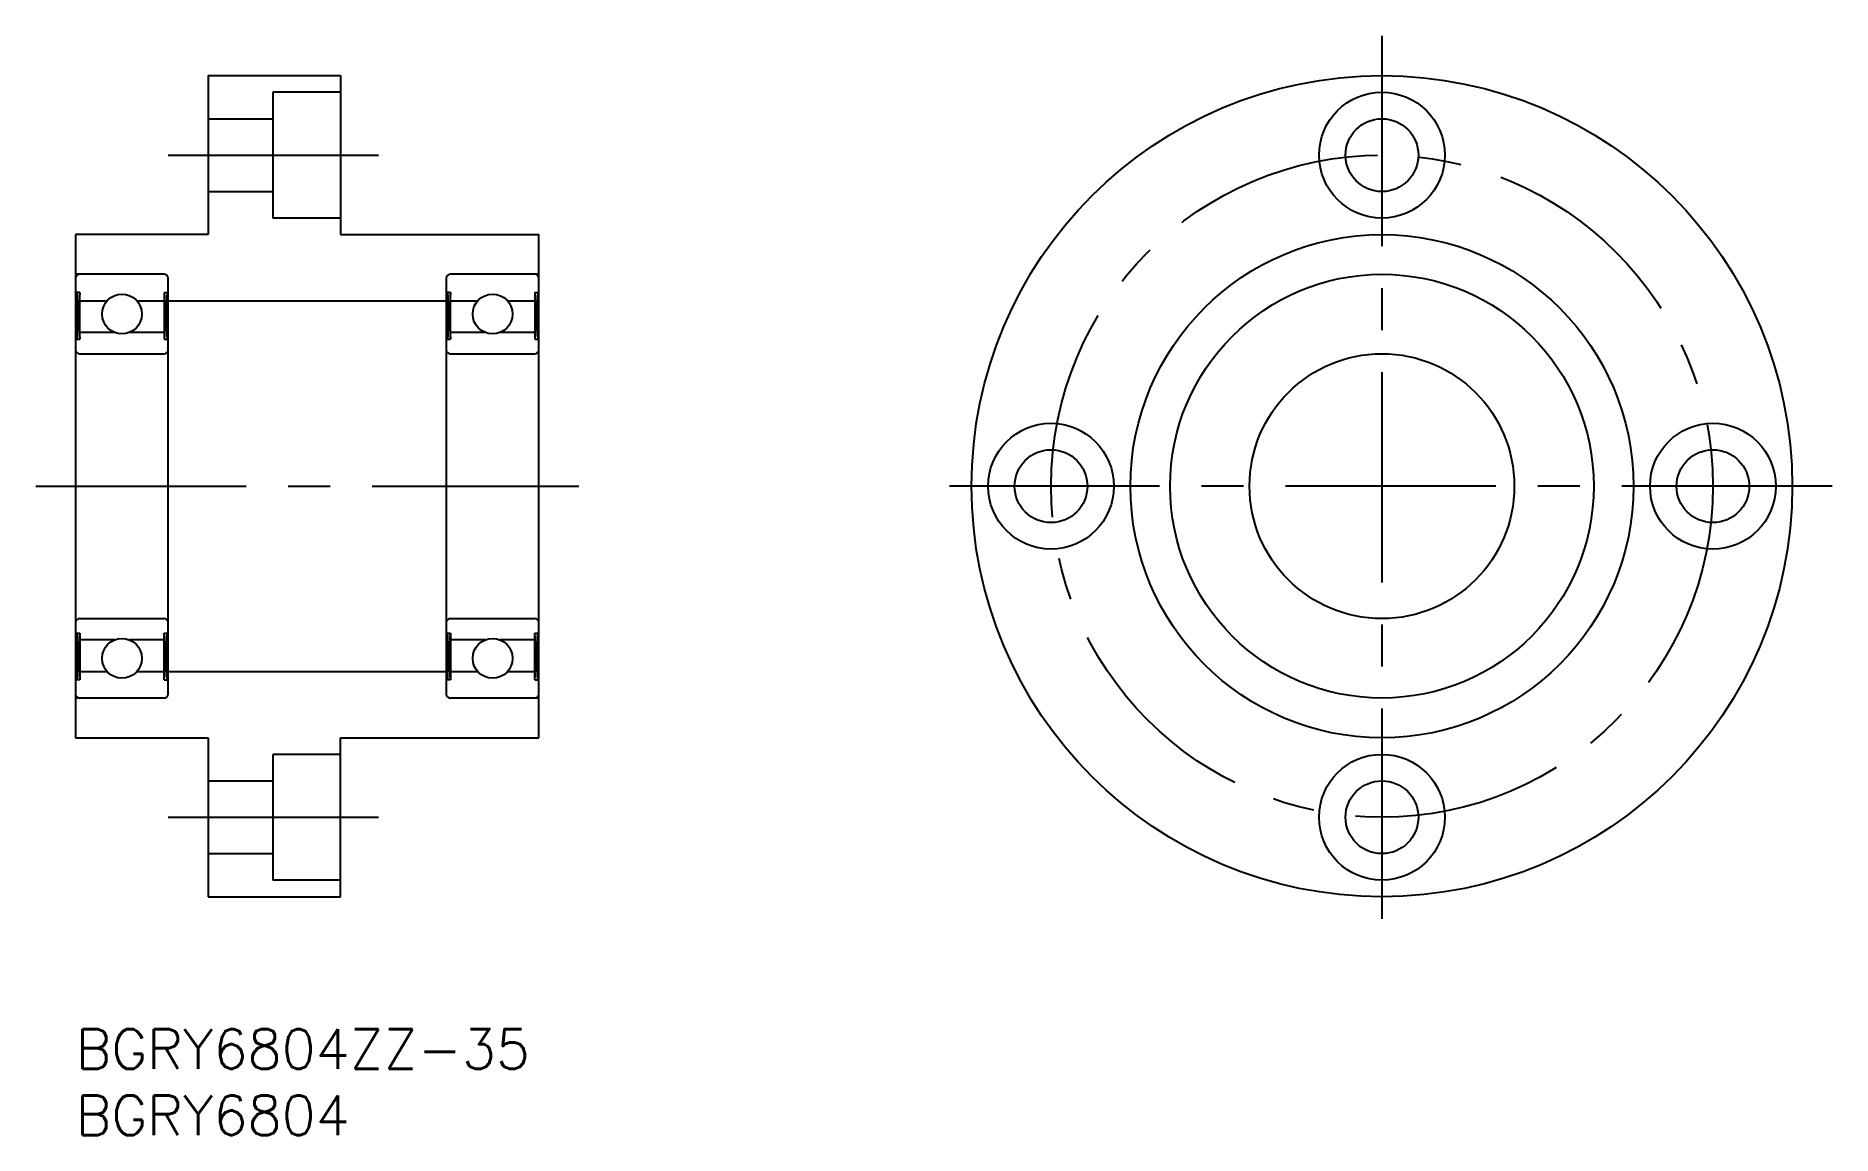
# Model space of a CAD drawing. Extents: x -3 to 133, y -8 to 75.
import ezdxf

# ---------------------------------------------------------------- set-up
doc = ezdxf.new("R2010")
doc.units = 0
doc.header["$LTSCALE"] = 0.5
doc.linetypes.add('CENTER', pattern=[50.8, 31.75, -6.35, 6.35, -6.35])
for name, color, linetype in [('MSM_CENTER', 1, 'CENTER'), ('MSM_CONTINUOUS', 7, 'CONTINUOUS'), ('MSM_NARROW', 5, 'CONTINUOUS'), ('MSM_PART_NUMBER', 7, 'CONTINUOUS')]:
    doc.layers.add(name, color=color, linetype=linetype)
doc.styles.get("Standard").update_dxf_attribs({"font": 'txt.shx', "height": 3, "bigfont": 'bigfont.shx'})

# ---------------------------------------------------------------- blocks, each defined once
blk = doc.blocks.new('*U7')
at = {"layer": 'MSM_PART_NUMBER'}
blk.add_text('BGRY6804ZZ-35', height=3, dxfattribs=at).set_placement((0, -3))
blk = doc.blocks.new('*U8')
at = {"layer": 'MSM_PART_NUMBER'}
blk.add_text('BGRY6804', height=3, dxfattribs=at).set_placement((0, -8))

msp = doc.modelspace()

# ---------------------------------------------------------------- linework, layer by layer
at = {"layer": 'MSM_CENTER'}
for p, q in [((98.68, 75), (98.68, 7)), ((7, 66), (23, 66)), ((-3, 41), (38, 41)), ((132.68, 41), (64.68, 41)), ((7, 16), (23, 16))]:
    msp.add_line(p, q, dxfattribs=at)
msp.add_circle((98.68, 41), 25, dxfattribs=at)
at = {"layer": 'MSM_CONTINUOUS'}
for p, q in [((10, 72), (20, 72)), ((10, 72), (10, 60)), ((20, 72), (20, 60)), ((14.9, 70.75), (14.9, 61.25)), ((20, 70.75), (14.9, 70.75)), ((10, 68.75), (14.9, 68.75)), ((10, 63.25), (14.9, 63.25)), ((20, 61.25), (14.9, 61.25)), ((10, 60), (0, 60)), ((0, 60), (0, 22)), ((20, 60), (35, 60)), ((35, 22), (35, 60)), ((6.7, 57), (0, 57)), ((35, 57), (28.3, 57)), ((7, 25.3), (7, 56.7)), ((28, 56.7), (28, 25.3)), ((0.32, 55.62), (0, 55.62)), ((0.08, 52.1), (0.08, 55.62)), ((0.32, 52.1), (0.32, 55.62)), ((0.32, 55), (2.38, 55)), ((4.62, 55), (6.68, 55)), ((6.68, 55.62), (7, 55.62)), ((6.68, 55.62), (6.68, 52.1)), ((6.92, 55.62), (6.92, 52.1)), ((7, 55), (28, 55)), ((28.32, 55.62), (28, 55.62)), ((28.08, 52.1), (28.08, 55.62)), ((28.32, 52.1), (28.32, 55.62)), ((28.32, 55), (30.38, 55)), ((32.62, 55), (34.68, 55)), ((34.68, 55.62), (35, 55.62)), ((34.68, 55.62), (34.68, 52.1)), ((34.92, 55.62), (34.92, 52.1)), ((0, 52.1), (0.32, 52.1)), ((2.96, 52.6), (0.32, 52.6)), ((6.68, 52.6), (4.04, 52.6)), ((6.68, 52.1), (7, 52.1)), ((28, 52.1), (28.32, 52.1)), ((30.96, 52.6), (28.32, 52.6)), ((34.68, 52.6), (32.04, 52.6)), ((34.68, 52.1), (35, 52.1)), ((0.3, 51), (6.7, 51)), ((28.3, 51), (34.7, 51)), ((0, 29.9), (0.32, 29.9)), ((0.08, 29.9), (0.08, 26.38)), ((0.3, 31), (6.7, 31)), ((0.32, 29.9), (0.32, 26.38)), ((6.68, 29.9), (7, 29.9)), ((6.68, 26.38), (6.68, 29.9)), ((6.92, 26.38), (6.92, 29.9)), ((28, 29.9), (28.32, 29.9)), ((28.08, 29.9), (28.08, 26.38)), ((28.3, 31), (34.7, 31)), ((28.32, 29.9), (28.32, 26.38)), ((34.68, 29.9), (35, 29.9)), ((34.68, 26.38), (34.68, 29.9)), ((34.92, 26.38), (34.92, 29.9)), ((2.96, 29.4), (0.32, 29.4)), ((6.68, 29.4), (4.04, 29.4)), ((30.96, 29.4), (28.32, 29.4)), ((34.68, 29.4), (32.04, 29.4)), ((0.32, 26.38), (0, 26.38)), ((0.32, 27), (2.38, 27)), ((4.62, 27), (6.68, 27)), ((6.68, 26.38), (7, 26.38)), ((7, 27), (28, 27)), ((28.32, 26.38), (28, 26.38)), ((28.32, 27), (30.38, 27)), ((32.62, 27), (34.68, 27)), ((34.68, 26.38), (35, 26.38)), ((6.7, 25), (0, 25)), ((35, 25), (28.3, 25)), ((0, 22), (10, 22)), ((10, 22), (10, 10)), ((20, 10), (20, 22)), ((20, 22), (35, 22)), ((14.9, 20.75), (14.9, 11.25)), ((20, 20.75), (14.9, 20.75)), ((10, 18.75), (14.9, 18.75)), ((10, 13.25), (14.9, 13.25)), ((20, 11.25), (14.9, 11.25)), ((10, 10), (20, 10))]:
    msp.add_line(p, q, dxfattribs=at)
for centre, radius in [((98.68, 41), 31), ((98.68, 66), 4.75), ((98.68, 66), 2.75), ((98.68, 41), 19), ((98.68, 41), 16), ((3.5, 54), 1.5), ((31.5, 54), 1.5), ((98.68, 41), 10), ((73.68, 41), 4.75), ((123.68, 41), 4.75), ((73.68, 41), 2.75), ((123.68, 41), 2.75), ((3.5, 28), 1.5), ((31.5, 28), 1.5), ((98.68, 16), 4.75), ((98.68, 16), 2.75)]:
    msp.add_circle(centre, radius, dxfattribs=at)
for centre, start, end in [((0.3, 56.7), 90, 180), ((6.7, 56.7), 0, 90), ((28.3, 56.7), 90, 180), ((34.7, 56.7), 0, 90), ((0.3, 51.3), 180, 270), ((6.7, 51.3), 270, 0), ((28.3, 51.3), 180, 270), ((34.7, 51.3), 270, 0), ((0.3, 30.7), 90, 180), ((6.7, 30.7), 0, 90), ((28.3, 30.7), 90, 180), ((34.7, 30.7), 0, 90), ((0.3, 25.3), 180, 270), ((6.7, 25.3), 270, 0), ((28.3, 25.3), 180, 270), ((34.7, 25.3), 270, 0)]:
    msp.add_arc(centre, 0.3, start, end, dxfattribs=at)
at = {"layer": 'MSM_NARROW'}
for p, q in [((0.08, 55.62), (0.32, 52.1)), ((0.32, 55.62), (0.08, 52.1)), ((6.68, 55.62), (6.92, 52.1)), ((6.92, 55.62), (6.68, 52.1)), ((28.08, 55.62), (28.32, 52.1)), ((28.32, 55.62), (28.08, 52.1)), ((34.68, 55.62), (34.92, 52.1)), ((34.92, 55.62), (34.68, 52.1)), ((0.08, 26.38), (0.32, 29.9)), ((0.32, 26.38), (0.08, 29.9)), ((6.68, 26.38), (6.92, 29.9)), ((6.92, 26.38), (6.68, 29.9)), ((28.08, 26.38), (28.32, 29.9)), ((28.32, 26.38), (28.08, 29.9)), ((34.68, 26.38), (34.92, 29.9)), ((34.92, 26.38), (34.68, 29.9))]:
    msp.add_line(p, q, dxfattribs=at)

# ---------------------------------------------------------------- block references
at = {"layer": 'MSM_CONTINUOUS'}
for name in ['*U7', '*U8']:
    msp.add_blockref(name, (0, 0), dxfattribs=at)

doc.saveas('drawing.dxf')
